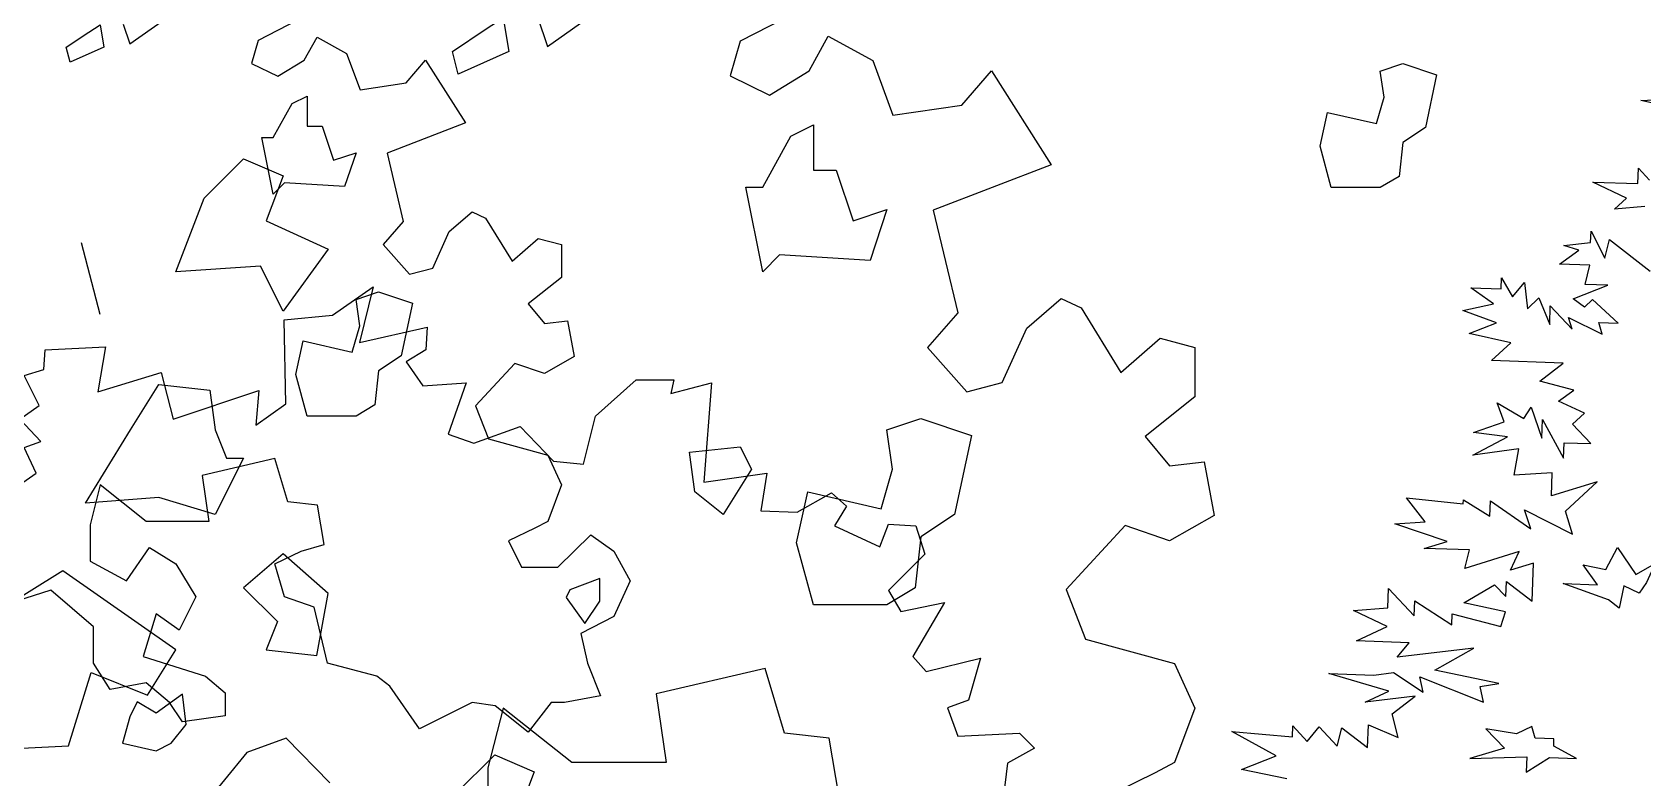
# Model space of a CAD drawing. Header units: inches. Extents: x -11 to 128, y 7 to 56.
# Drawn here: x 14.785 to 15.293, y 23.085 to 23.32 of the extents above; entities that cross this region are included whole.
import ezdxf

# ---------------------------------------------------------------- set-up
doc = ezdxf.new("R2010")
doc.units = ezdxf.units.IN
doc.header["$MEASUREMENT"] = 0
doc.layers.add('CAY', color=94, linetype='Continuous')
doc.layers.add('CAY-3', color=61, linetype='Continuous')
picture_1 = doc.add_image_def('image1.jpg', size_in_pixel=(1680, 1093))

# ---------------------------------------------------------------- blocks, each defined once
blk = doc.blocks.new('A$C76451831')
at = {"layer": 'CAY'}
for points in [[(5033.4, 1623.7), (5057.6, 1640.6), (5049.2, 1658.5), (5060.8, 1662.7), (5046, 1678.5), (5059.7, 1688), (5049.2, 1709.1), (5062.9, 1713.3), (5063.9, 1727), (5106.1, 1729.1), (5100.9, 1697.5), (5145.2, 1711.2), (5153.6, 1678.5), (5213.7, 1698.6), (5211.6, 1674.3), (5232.7, 1689.1), (5231.6, 1748.1), (5265.4, 1751.3), (5293.9, 1771.3), (5284.4, 1732.3), (5331.8, 1742.9), (5330.8, 1727), (5317.1, 1718.6), (5328.7, 1701.7), (5359.3, 1703.8), (5346.6, 1668), (5364.5, 1661.6), (5397.2, 1673.2), (5420.4, 1649), (5441.5, 1646.9), (5450, 1680.6), (5478.4, 1705.9), (5504.8, 1705.9), (5502.7, 1696.5), (5531.2, 1703.8), (5525.9, 1634.2), (5570.2, 1640.6), (5566, 1614.2), (5591.3, 1613.1), (5615.5, 1626.8), (5626.1, 1617.3), (5617.7, 1603.6), (5649.3, 1588.9), (5655.6, 1604.7), (5674.6, 1603.6), (5680.9, 1583.6), (5655.6, 1558.3), (5664.1, 1543.5), (5694.7, 1549.8), (5672.5, 1511.9), (5682, 1501.3), (5720, 1510.8), (5711.5, 1481.3), (5696.8, 1476), (5704.1, 1456), (5747.4, 1458.1), (5757.9, 1447.5), (5738.9, 1437), (5733.7, 1392.7)], [(3839.1, 573.3), (3807.2, 579.8), (3831.5, 589.4), (3800.4, 606.4), (3842.9, 602.6), (3843.1, 610.3), (3853.2, 599.5), (3861.7, 609.7), (3874.4, 596.1), (3877.5, 609.1), (3895.6, 595.3), (3896.2, 611.2), (3917.2, 602.3), (3912.8, 618.8), (3929.1, 631.3), (3894, 627.1), (3910.6, 634.7), (3868.4, 647.1), (3900.1, 646), (3913.8, 647.7), (3934.6, 633.9), (3932.3, 644.8), (3976.9, 627), (3974.6, 637.9), (3987.8, 640.2), (3942.8, 649.4), (3970.1, 664.8), (3916.4, 658.5), (3924.9, 668.7), (3887.8, 670), (3909.5, 680.1), (3885.8, 691.3), (3909.9, 693.2), (3910.4, 706.8), (3928.3, 687.6), (3928.7, 698), (3954.8, 681.2), (3955.1, 688.9), (3989.2, 680), (3992.3, 690.3), (3963.1, 696.8), (3984.8, 709.2), (3992.7, 701.2), (3993, 711.6), (4011.1, 697.8), (4012.1, 724.6), (3996, 719.7), (4001.9, 732.6), (3963.9, 720.8), (3967.1, 733.8), (3935.4, 734.9), (3951.4, 739.8), (3914.7, 752), (3936, 753.5), (3923, 770.3), (3962.8, 766.2), (3962.9, 768.9), (3981.5, 757.4), (3981.9, 768.2), (4010.2, 748.6), (4005.7, 761.9), (4039.5, 744.9), (4034.6, 760.9), (4056.7, 781.5), (4024.6, 771.7), (4025.2, 788), (3998.4, 786.2), (4001.7, 804.7), (3969.4, 800.4), (3993.9, 813.1), (3970, 816.2), (3991.5, 823.6), (3986.5, 837), (4005.2, 825.9), (4010.4, 833.9), (4017.9, 812.3), (4018.3, 825.4), (4033.2, 798.2), (4033.6, 809), (4052.2, 808.4), (4039.5, 822), (4047.9, 829.8), (4029.6, 838.2), (4040.3, 846), (4016.5, 852.2), (4032.8, 864.8), (3982.6, 866.6), (3996.2, 879.2), (3966.9, 885.7), (3986.2, 893.2), (3962.5, 901.7), (3984, 906.4), (3968.1, 917.8), (3989.3, 917.1), (3989.6, 924.8), (3997.3, 911.4), (4005.8, 921.5), (4007.9, 902.9), (4015.9, 910.7), (4023.4, 891.9), (4023.8, 905), (4039.1, 888.6), (4036.7, 896.9), (4060.3, 885.2), (4057.8, 893.4), (4071.4, 892.9), (4053.4, 909.4), (4047.8, 904.2), (4039.8, 909.9), (4064.2, 919.5), (4048.4, 920), (4051.5, 933.5), (4030.3, 934.3), (4043.8, 944.2), (4033.4, 947.3), (4052.1, 949.4), (4052.4, 957.5), (4062.1, 938.6), (4065.3, 951.6), (4094, 929.3)], [(4090.1, 974.8), (4068.8, 972.8), (4077.2, 980.7), (4053.6, 991.9), (4085.3, 990.8), (4085.6, 1001.7), (4093.5, 993.3)], [(4113.8, 1043.3), (4087.3, 1049.2), (4119.5, 1050.8)]]:
    blk.add_lwpolyline(points, dxfattribs=at)
for points in [[(5431.9, 1558.7), (5429.3, 1553.4), (5442.5, 1535), (5453, 1550.8), (5453, 1566.7)], [(5162.8, 1464.3), (5160.2, 1485.4), (5141.7, 1472.2), (5128.5, 1480.1), (5123.3, 1469.6), (5118, 1451.1), (5141.7, 1445.8), (5152.3, 1451.1)], [(5351.5, 1415.3), (5379.2, 1443), (5406.9, 1431.1), (5395, 1399.4), (5438.6, 1379.6), (5406.9, 1336.1), (5391, 1367.8), (5331.7, 1363.8)], [(3862.3, 1017), (3867.6, 1040.8), (3901.9, 1032.9), (3907.2, 1051.4), (3904.5, 1069.8), (3920.4, 1075.1), (3944.1, 1067.2), (3936.2, 1030.2), (3920.4, 1019.7), (3917.7, 995.9), (3904.5, 988), (3870.2, 988)], [(4064.6, 698.7), (4032.9, 710.2), (4056.9, 709.4), (4046.9, 723.3), (4062.7, 720.1), (4070.9, 735.6), (4083.8, 716.6), (4097.3, 724.3), (4091.3, 710.9), (4086.1, 703.4), (4075.4, 708.7), (4072.1, 693)], [(4013.2, 601.7), (4010.8, 609.9), (4000.2, 604.8), (3978.6, 608.3), (3991.7, 594.7), (3967.4, 587.4), (4007.3, 588.7), (4006.9, 577.9), (4023.2, 588.2), (4042.2, 587.5), (4026.2, 596.2), (4026.3, 601.2)]]:
    blk.add_lwpolyline(points, close=True, dxfattribs=at)
at = {"layer": 'CAY-3'}
for p, q in [((3320.4, 1087.1), (3413.6, 1153.2)), ((3313.3, 1107.8), (3320.4, 1087.1)), ((3496.7, 1111.9), (3455.4, 1090.7)), ((3455.4, 1090.7), (3448.4, 1066.5)), ((3503.8, 1070), (3517.3, 1094.2)), ((3517.3, 1094.2), (3548.6, 1077.1)), ((3548.6, 1077.1), (3562.7, 1038.8)), ((3448.4, 1066.5), (3476.1, 1052.9)), ((3476.1, 1052.9), (3503.8, 1070)), ((3611.1, 1045.8), (3631.7, 1070)), ((3631.7, 1070), (3673.6, 1003.9)), ((3562.7, 1038.8), (3611.1, 1045.8)), ((3673.6, 1003.9), (3591, 972.1)), ((3591, 972.1), (3608.1, 900.1)), ((6577.4, 899), (6564.2, 949.2)), ((3656.5, 889.5), (3680.7, 910.2)), ((3680.7, 910.2), (3694.8, 903.7)), ((3608.1, 900.1), (3586.9, 875.9)), ((3694.8, 903.7), (3722.5, 858.3)), ((3639.4, 851.2), (3656.5, 889.5)), ((3722.5, 858.3), (3750.2, 882.4)), ((3750.2, 882.4), (3774.4, 875.9)), ((3586.9, 875.9), (3614.6, 844.7)), ((3774.4, 875.9), (3774.4, 841.1)), ((3614.6, 844.7), (3639.4, 851.2)), ((3774.4, 841.1), (3739.6, 813.4)), ((3739.6, 813.4), (3756.7, 792.8)), ((3756.7, 792.8), (3780.9, 795.7)), ((3780.9, 795.7), (3788, 758)), ((3788, 758), (3756.7, 740.3)), ((3725.5, 750.9), (3684.2, 706.1)), ((3756.7, 740.3), (3725.5, 750.9)), ((3684.2, 706.1), (3697.8, 671.3)), ((3697.8, 671.3), (3760.3, 654.2)), ((3473.1, 650.6), (3396.5, 632.9)), ((3486.7, 605.2), (3473.1, 650.6)), ((3760.3, 654.2), (3774.4, 622.9)), ((3396.5, 632.9), (3403.5, 584.6)), ((3289.2, 622.9), (3278.5, 581)), ((3337.5, 584.6), (3289.2, 622.9)), ((3774.4, 622.9), (3760.3, 584.6)), ((3137, 601.7), (3109.3, 591.6)), ((3167.7, 570.4), (3137, 601.7)), ((3517.9, 601.7), (3486.7, 605.2)), ((3525, 560.4), (3517.9, 601.7)), ((3109.3, 591.6), (3078.1, 553.3)), ((3278.5, 581), (3278.5, 542.7)), ((3403.5, 584.6), (3337.5, 584.6)), ((3746.7, 577.5), (3719, 563.9)), ((3760.3, 584.6), (3746.7, 577.5))]:
    blk.add_line(p, q, dxfattribs=at)
for points in [[(6593.5, 1102.7), (6598.2, 1088.9), (6660.3, 1132.9)], [(6715.7, 1105.4), (6688.2, 1091.2), (6683.5, 1075.1), (6702, 1066.1), (6720.4, 1077.5), (6729.5, 1093.6), (6750.3, 1082.2), (6759.7, 1056.6), (6792, 1061.4), (6805.7, 1077.5), (6833.6, 1033.4), (6778.6, 1012.2), (6790, 964.2), (6775.9, 948.1), (6794.3, 927.3), (6810.8, 931.6), (6822.2, 957.2), (6838.4, 970.9), (6847.8, 966.6), (6866.3, 936.3), (6884.7, 952.4), (6900.9, 948.1), (6900.9, 924.9), (6877.7, 906.4), (6889.1, 892.7), (6905.2, 894.6), (6909.9, 869.5), (6889.1, 857.7), (6868.2, 864.7), (6840.7, 834.9), (6849.8, 811.7), (6891.4, 800.2), (6900.9, 779.4), (6891.4, 753.8), (6882.4, 749.1), (6863.9, 740.1), (6872.9, 721.6), (6898.5, 721.6), (6921.7, 744.4), (6937.8, 733), (6949.2, 712.2), (6937.8, 687), (6914.6, 675.2), (6919.3, 654.4), (6928.4, 631.5), (6903.2, 626.8), (6893.8, 626.8), (6877.7, 606), (6854.5, 624.5), (6838.4, 626.8), (6801.4, 608.3), (6780.6, 638.2), (6771.5, 645.3), (6736.9, 654.4), (6727.5, 693.7), (6706.7, 700.8), (6700, 724), (6718.5, 733), (6734.6, 737.7), (6729.9, 765.3), (6709, 767.6), (6700, 797.9), (6648.9, 786.1), (6653.6, 753.8), (6609.6, 753.8), (6577.4, 779.4), (6570.3, 751.5), (6570.3, 725.9), (6595.8, 712.2), (6611.9, 735.4), (6630.4, 724), (6644.6, 700.8), (6632.8, 677.6), (6616.7, 689), (6607.6, 659.1), (6651.2, 645.3), (6665, 633.5), (6665, 617.4), (6635.1, 613.1), (6626.1, 626.8), (6609.6, 640.6), (6584.4, 635.9), (6572.6, 654.4), (6572.6, 679.9), (6542.8, 705.5), (6512.9, 696)]]:
    blk.add_lwpolyline(points, dxfattribs=at)
for points in [[(3277.4, 1099.3), (3289.2, 1107.2), (3293.2, 1083.5), (3257.6, 1067.6), (3253.6, 1083.5)], [(6569.5, 1097), (6577.4, 1102.3), (6580, 1086.5), (6556.3, 1075.9), (6553.6, 1086.5)], [(6712, 1046.9), (6722.6, 1052.1), (6722.6, 1031), (6733.1, 1031), (6741, 1007.2), (6756.9, 1012.5), (6748.9, 988.8), (6706.7, 991.4), (6698.8, 983.5), (6690.9, 1023.1), (6698.8, 1023.1)], [(3491.1, 1024.1), (3507, 1032), (3507, 1000.3), (3522.8, 1000.3), (3534.7, 964.7), (3558.4, 972.6), (3546.6, 936.9), (3483.2, 940.9), (3471.3, 929), (3459.5, 988.4), (3471.3, 988.4)], [(3079.4, 980.5), (3107.1, 1008.2), (3134.8, 996.3), (3123, 964.7), (3166.5, 944.9), (3134.8, 901.3), (3119, 933), (3059.6, 929)], [(6714.6, 856.8), (6719.9, 880.5), (6754.2, 872.6), (6759.5, 891.1), (6756.9, 909.6), (6772.7, 914.8), (6796.5, 906.9), (6788.5, 870), (6772.7, 859.4), (6770.1, 835.6), (6756.9, 827.7), (6722.6, 827.7)], [(3027.9, 818.1), (3047.7, 849.8), (3083.4, 845.8), (3087.3, 818.1), (3095.2, 798.3), (3107.1, 798.3), (3087.3, 758.7), (3047.7, 770.6), (2996.3, 766.6)], [(3495.1, 738.9), (3503, 774.6), (3554.5, 762.7), (3562.4, 790.4), (3558.4, 818.1), (3582.2, 826), (3617.8, 814.2), (3605.9, 758.7), (3582.2, 742.9), (3578.2, 707.2), (3558.4, 695.3), (3507, 695.3)], [(3423.8, 774.6), (3419.9, 802.3), (3455.5, 806.2), (3463.4, 790.4), (3443.6, 758.7)], [(3158.6, 659.7), (3166.5, 703.3), (3134.8, 731), (3107.1, 707.2), (3130.9, 683.5), (3123, 663.7)], [(3039.8, 632), (3059.6, 663.7), (2980.4, 719.1), (2862.1, 645.5), (2870, 633.6), (2858.2, 590.1), (2984.4, 596.3), (3000.2, 647.8)]]:
    blk.add_lwpolyline(points, close=True, dxfattribs=at)

msp = doc.modelspace()

# ---------------------------------------------------------------- block references
at = {"layer": 'CAY', "xscale": 0.0004489089019145984, "yscale": 0.0004489089019145984, "zscale": 0.0004489089019145984}
for p in [(11.85412, 22.82744), (13.45711, 22.82744), (12.51623, 22.44458)]:
    msp.add_blockref('A$C76451831', p, dxfattribs=at)

# ---------------------------------------------------------------- pictures from other files: only their frames are drawn
image = msp.add_image(picture_1, insert=(12.49661, 7.37723), size_in_units=(74.4025, 48.40591))
image.dxf.flags = 6

doc.saveas('drawing.dxf')
